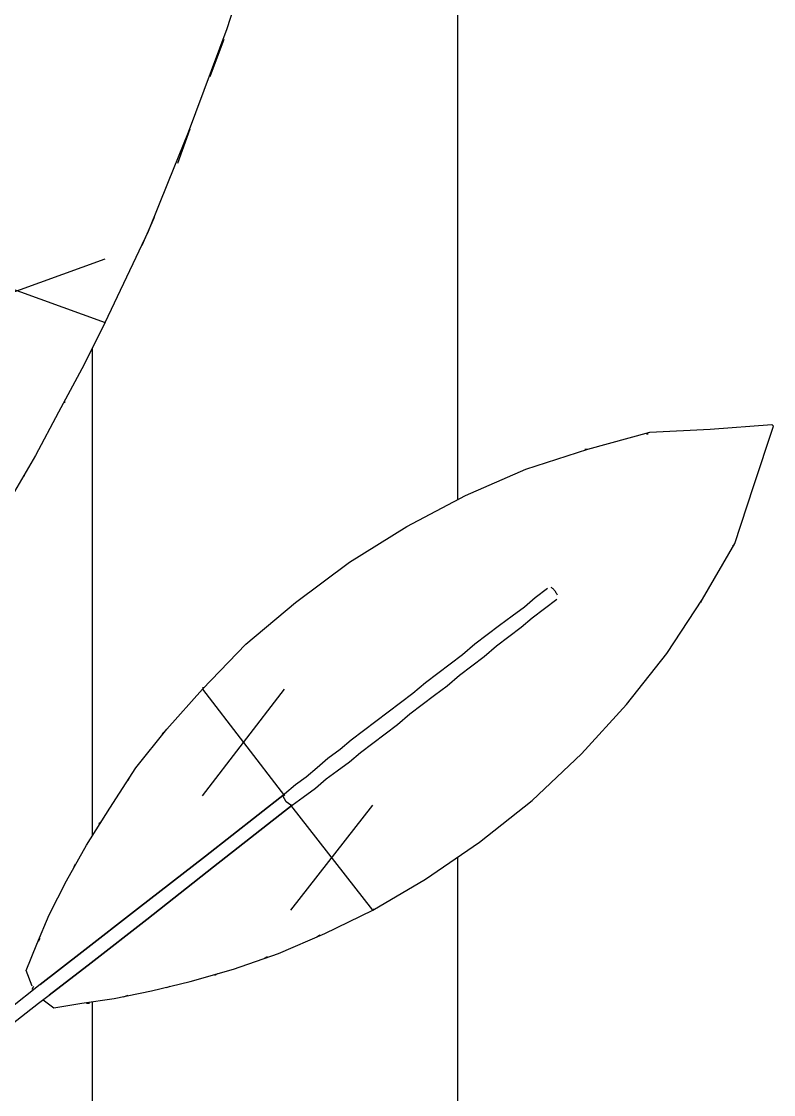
# Model space of a CAD drawing. Header units: millimetres. Extents: x 7649 to 34105, y 3983 to 25377.
# Drawn here: x 15867.4 to 16124.6, y 15419.5 to 15786.5 of the extents above; entities that cross this region are included whole.
import ezdxf

# ---------------------------------------------------------------- set-up
doc = ezdxf.new("R2010")
doc.units = ezdxf.units.MM

msp = doc.modelspace()

# ---------------------------------------------------------------- linework, layer by layer
at = {"layer": 'GEOMETRY', "color": 7}
for p, q in [((16016.64028, 15622.76389), (16016.64028, 16047.15556)), ((15937.79444, 15784.15972), (15949.43611, 15820.67222)), ((15924.56528, 15748.70556), (15937.79444, 15784.15972)), ((15931.97361, 15767.75556), (15936.73611, 15780.45556)), ((15917.68611, 15731.77222), (15924.56528, 15748.70556)), ((15920.86111, 15738.12222), (15925.09444, 15749.76389)), ((15910.80694, 15714.83889), (15917.68611, 15731.77222)), ((15908.69028, 15710.07639), (15912.92361, 15719.60139)), ((15895.99028, 15683.61806), (15910.80694, 15714.83889)), ((15836.19444, 15683.61806), (15895.99028, 15705.31389)), ((15837.25278, 15704.78472), (15895.99028, 15683.61806)), ((15895.99028, 15683.61806), (15888.05278, 15667.74306)), ((15891.75694, 15507.93472), (15891.75694, 15674.62222)), ((15888.05278, 15667.74306), (15880.11528, 15652.92639)), ((15882.23194, 15656.10139), (15882.23194, 15656.63056)), ((15880.11528, 15652.92639), (15872.17778, 15638.10972)), ((16102.89444, 15647.10556), (16124.06111, 15648.69306)), ((16117.71111, 15627.52639), (16124.59028, 15648.16389)), ((16124.06111, 15648.69306), (16124.59028, 15648.16389)), ((16061.09028, 15640.22639), (16082.25694, 15646.04722)), ((16081.19861, 15645.51806), (16081.72778, 15645.51806)), ((16082.25694, 15646.04722), (16102.89444, 15647.10556)), ((16039.92361, 15633.34722), (16061.09028, 15640.22639)), ((16060.03194, 15640.22639), (16061.09028, 15640.22639)), ((15872.17778, 15638.10972), (15864.24028, 15624.35139)), ((16019.28611, 15624.35139), (16039.92361, 15633.34722)), ((15867.94444, 15630.70139), (15868.47361, 15631.23056)), ((16111.36111, 15607.94722), (16117.71111, 15627.52639)), ((15999.17778, 15613.76806), (16019.28611, 15624.35139)), ((15979.59861, 15601.59722), (15999.17778, 15613.76806)), ((16100.24861, 15588.89722), (16111.36111, 15607.94722)), ((16110.83194, 15606.88889), (16110.83194, 15607.41806)), ((15961.07778, 15587.83889), (15979.59861, 15601.59722)), ((16047.33194, 15592.60139), (16043.09861, 15589.42639)), ((16048.79573, 15592.80243), (16048.58962, 15592.95085)), ((16049.00402, 15592.63025), (16048.79573, 15592.80243)), ((16049.21201, 15592.43748), (16049.00402, 15592.63025)), ((16049.41723, 15592.22726), (16049.21201, 15592.43748)), ((16043.09861, 15589.42639), (16039.39444, 15586.25139)), ((16046.27361, 15585.72222), (16050.50694, 15588.89722)), ((16049.61722, 15592.00277), (16049.41723, 15592.22726)), ((16049.8095, 15591.76717), (16049.61722, 15592.00277)), ((16049.9916, 15591.52361), (16049.8095, 15591.76717)), ((16050.16105, 15591.27527), (16049.9916, 15591.52361)), ((16050.31539, 15591.02529), (16050.16105, 15591.27527)), ((16050.45213, 15590.77685), (16050.31539, 15591.02529)), ((16050.56882, 15590.53311), (16050.45213, 15590.77685)), ((16050.66298, 15590.29722), (16050.56882, 15590.53311)), ((16088.07778, 15570.37639), (16100.24861, 15588.89722)), ((16099.71944, 15587.83889), (16100.24861, 15588.89722)), ((15944.14444, 15573.55139), (15961.07778, 15587.83889)), ((16039.39444, 15586.25139), (16035.16111, 15583.07639)), ((16042.04028, 15582.54722), (16046.27361, 15585.72222)), ((16035.16111, 15583.07639), (16030.92778, 15579.90139)), ((16038.33611, 15579.37222), (16042.04028, 15582.54722)), ((16030.92778, 15579.90139), (16026.69444, 15576.72639)), ((16034.10278, 15576.19722), (16038.33611, 15579.37222)), ((16026.69444, 15576.72639), (16022.46111, 15573.55139)), ((16029.86944, 15573.02222), (16034.10278, 15576.19722)), ((15929.32778, 15558.20556), (15944.14444, 15573.55139)), ((16022.46111, 15573.55139), (16018.22778, 15569.84722)), ((16025.63611, 15569.31806), (16029.86944, 15573.02222)), ((16074.31944, 15552.91389), (16088.07778, 15570.37639)), ((16013.99444, 15566.67222), (16009.76111, 15563.49722)), ((16018.22778, 15569.84722), (16013.99444, 15566.67222)), ((16021.40278, 15566.14306), (16025.63611, 15569.31806)), ((16009.76111, 15563.49722), (16005.52778, 15560.32222)), ((16012.93611, 15559.26389), (16017.16944, 15562.96806)), ((16017.16944, 15562.96806), (16021.40278, 15566.14306)), ((16005.52778, 15560.32222), (16001.29444, 15556.61806)), ((16008.70278, 15556.08889), (16012.93611, 15559.26389)), ((15917.15694, 15544.44722), (15929.32778, 15558.20556)), ((15929.32778, 15558.73472), (15929.85694, 15558.73472)), ((15929.32778, 15558.73472), (15929.85694, 15558.73472)), ((15929.32778, 15558.20556), (15957.37361, 15521.69306)), ((15929.32778, 15521.69306), (15957.37361, 15558.20556)), ((16001.29444, 15556.61806), (15997.06111, 15553.44306)), ((16004.46944, 15552.91389), (16008.70278, 15556.08889)), ((15997.06111, 15553.44306), (15992.82778, 15550.26806)), ((16000.23611, 15549.73889), (16004.46944, 15552.91389)), ((16058.97361, 15535.98056), (16074.31944, 15552.91389)), ((15992.82778, 15550.26806), (15988.59444, 15547.09306)), ((15996.00278, 15546.03472), (16000.23611, 15549.73889)), ((15988.59444, 15547.09306), (15984.36111, 15543.91806)), ((15991.76944, 15542.85972), (15996.00278, 15546.03472)), ((15906.57361, 15531.21806), (15917.15694, 15544.44722)), ((15915.56944, 15542.85972), (15916.09861, 15543.38889)), ((15984.36111, 15543.91806), (15980.12778, 15540.74306)), ((15987.53611, 15539.68472), (15991.76944, 15542.85972)), ((15976.42361, 15537.56806), (15972.19028, 15534.39306)), ((15980.12778, 15540.74306), (15976.42361, 15537.56806)), ((15983.30278, 15536.50972), (15987.53611, 15539.68472)), ((15972.19028, 15534.39306), (15968.48611, 15531.21806)), ((15979.59861, 15533.33472), (15983.30278, 15536.50972)), ((16042.04028, 15520.10556), (16058.97361, 15535.98056)), ((15897.57778, 15517.45972), (15906.57361, 15531.21806)), ((15968.48611, 15531.21806), (15964.78194, 15528.04306)), ((15971.66111, 15527.51389), (15975.36528, 15530.15972)), ((15975.36528, 15530.15972), (15979.59861, 15533.33472)), ((15903.92778, 15526.98472), (15904.45694, 15528.04306)), ((15964.78194, 15528.04306), (15961.07778, 15525.39722)), ((15967.95694, 15524.33889), (15971.66111, 15527.51389)), ((15961.07778, 15525.39722), (15957.37361, 15522.22222)), ((15963.72361, 15521.16389), (15967.95694, 15524.33889)), ((15930.38611, 15501.05556), (15957.37361, 15522.22222)), ((15957.37361, 15522.22222), (15930.38611, 15501.05556)), ((15957.90278, 15519.57639), (15956.84444, 15521.69306)), ((15959.49028, 15518.51806), (15957.90278, 15519.57639)), ((15960.01944, 15518.51806), (15963.72361, 15521.16389)), ((16024.04861, 15505.81806), (16042.04028, 15520.10556)), ((15889.64028, 15504.75972), (15897.57778, 15517.45972)), ((15960.01944, 15518.51806), (15933.03194, 15497.35139)), ((15933.03194, 15497.35139), (15960.01944, 15518.51806)), ((15987.53611, 15482.53472), (15959.49028, 15518.51806)), ((15959.49028, 15482.53472), (15987.53611, 15518.51806)), ((15893.87361, 15512.16806), (15894.40278, 15512.69722)), ((15882.76111, 15492.58889), (15889.64028, 15504.75972)), ((16005.52778, 15493.11806), (16024.04861, 15505.81806)), ((15907.10278, 15483.06389), (15930.38611, 15501.05556)), ((15930.38611, 15501.05556), (15907.10278, 15483.06389)), ((16016.64028, 15384.63889), (16016.64028, 15500.52639)), ((15885.40694, 15497.35139), (15885.93611, 15498.40972)), ((15933.03194, 15497.35139), (15910.27778, 15479.35972)), ((15910.27778, 15479.35972), (15933.03194, 15497.35139)), ((15876.94028, 15480.94722), (15882.76111, 15492.58889)), ((15987.53611, 15482.53472), (16005.52778, 15493.11806)), ((15878.52778, 15484.12222), (15879.05694, 15485.18056)), ((15888.05278, 15468.24722), (15907.10278, 15483.06389)), ((15907.10278, 15483.06389), (15888.05278, 15468.24722)), ((15971.13194, 15474.59722), (15987.53611, 15482.53472)), ((15987.53611, 15482.53472), (15988.06528, 15483.06389)), ((15987.53611, 15482.53472), (15988.06528, 15483.06389)), ((15872.70694, 15470.89306), (15876.94028, 15480.94722)), ((15910.27778, 15479.35972), (15891.22778, 15464.54306)), ((15891.22778, 15464.54306), (15910.27778, 15479.35972)), ((15873.23611, 15471.95139), (15873.76528, 15473.00972)), ((15955.25694, 15467.71806), (15971.13194, 15474.59722)), ((15968.48611, 15473.53889), (15969.54444, 15474.06806)), ((15869.00278, 15461.89722), (15872.70694, 15470.89306)), ((15873.76528, 15457.13472), (15888.05278, 15468.24722)), ((15888.05278, 15468.24722), (15873.76528, 15457.13472)), ((15939.91111, 15462.42639), (15955.25694, 15467.71806)), ((15891.22778, 15464.54306), (15876.94028, 15453.43056)), ((15876.94028, 15453.43056), (15891.22778, 15464.54306)), ((15950.49444, 15466.13056), (15951.55278, 15466.65972)), ((15871.11944, 15456.60556), (15869.00278, 15461.89722)), ((15925.09444, 15458.19306), (15939.91111, 15462.42639)), ((15933.56111, 15460.30972), (15934.61944, 15460.83889)), ((15873.76528, 15457.13472), (15863.18194, 15448.66806)), ((15871.11944, 15455.54722), (15871.64861, 15456.60556)), ((15911.86528, 15455.01806), (15925.09444, 15458.19306)), ((15917.15694, 15456.07639), (15918.21528, 15456.60556)), ((15873.23611, 15450.78472), (15876.94028, 15453.43056)), ((15899.16528, 15452.37222), (15911.86528, 15455.01806)), ((15902.34028, 15452.90139), (15903.92778, 15453.43056)), ((15863.18194, 15442.84722), (15873.23611, 15450.78472)), ((15874.82361, 15451.84306), (15878.52778, 15449.19722)), ((15878.52778, 15449.19722), (15888.05278, 15450.78472)), ((15888.05278, 15450.78472), (15899.16528, 15452.37222)), ((15889.64028, 15450.78472), (15890.69861, 15450.78472)), ((15891.75694, 15390.98889), (15891.75694, 15451.31389))]:
    msp.add_line(p, q, dxfattribs=at)

doc.saveas('drawing.dxf')
